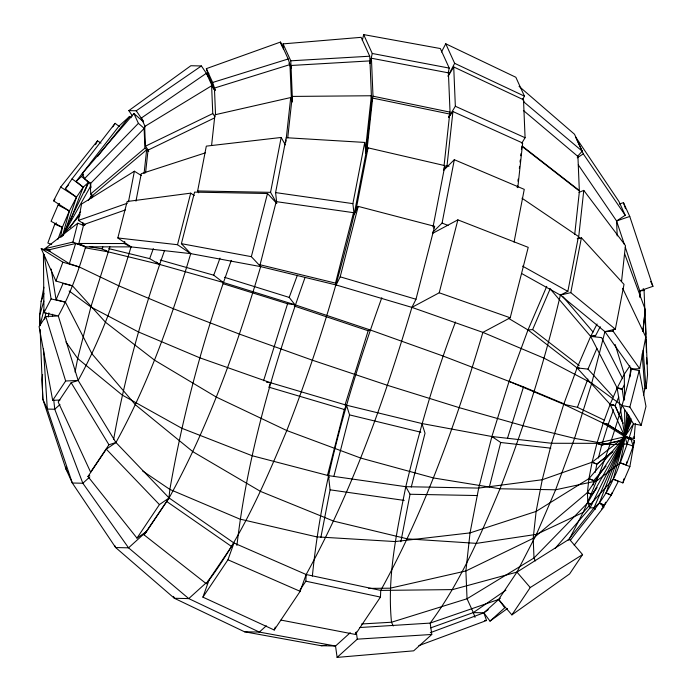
<?xml version="1.0" encoding="UTF-8"?>
<svg xmlns="http://www.w3.org/2000/svg" width="692" height="692" viewBox="0 0 692 692"><rect width="100%" height="100%" fill="white"/><g stroke="black" fill="none" stroke-linecap="round" stroke-linejoin="round"><path stroke-width="1.04" d="M299.973 589.982L305.864 581.193L306.158 574.516C352.539 490.343 384.64 399.275 411.904 307.386L415.987 299.255L434.637 226.336L358.197 206.389L354.114 214.52C336.848 288.036 314.142 360.16 286.791 430.545C265.071 482.506 242.624 534.829 208.915 580.354L206.32 583.719L144.023 534.838L169.082 497.963C209.252 425.07 237.045 346.208 260.659 266.619L260.071 264.776L276.22 201.631L353.525 212.678L354.114 214.52L356.19 209.062L368.032 147.846L444.878 165.639L433.036 226.889M280.987 620.084L355.411 634.452L355.489 632.549M355.411 634.452L380.453 597.084L380.747 590.414C425.545 509.104 456.547 421.143 482.886 332.376L510.212 317.784L528.221 247.355L457.87 219.866L432.431 233.455M52.402 316.374L52.583 314.246M626.943 412.173C624.885 434.853 624.219 458.64 613.233 479.149C603.061 502.271 584.896 520.349 570.251 540.556M629.928 376.984L630.741 367.383M85.099 247.788L108.056 251.81L159.419 264.379L223.187 282.448L295 304.791L369.969 329.876L442.984 355.999L509.07 381.378L563.729 404.284L603.216 423.158L624.867 436.704L634.08 438.555L635.342 423.625M43.899 287.258L41.131 301.608L39.608 315.552L39.972 325.162M42.61 374.476L42.039 379.648L42.852 399.301L66.017 469.185L72.314 483.007L115.65 547.545L174.367 598.277L244.458 631.761L321.149 645.705L335.534 646.025L350.273 632.696M91.093 198.059L91.327 195.914M92.2 197.73L92.434 195.585L146.652 149.792L148.719 151.306M144.057 173.605L146.652 149.792M145.562 172.922L148.045 150.138L214.39 117.977M168.822 498.975L169.869 489.426C183.397 411.429 204.348 334.772 231.31 260.374M211.579 145.458L214.927 114.785L290.718 97.546L292.5 101.958L291.375 98.619L289.965 64.59L214.434 88.066L215.541 114.785M236.923 545.46C247.554 453.692 274.196 364.347 305.034 277.518M285.865 142.068L286.099 139.948M286.324 137.829L290.718 97.546M287.742 137.751L292.249 96.422L371.362 95.755L371.621 101.3L365.956 153.313L354.114 214.52L352.894 203.638L364.727 142.431L286.194 137.708L275.589 192.592L276.696 202.488M312.369 576.125C321.719 480.62 349.417 387.762 381.785 297.759M371.362 95.755L365.696 147.768L365.956 153.313L368.032 147.846M444.056 165.769L449.688 114.033L372.642 98.082L366.976 150.095L365.956 153.313L364.727 142.431M444.022 169.462L447.058 165.388L452.931 111.542L522.659 143.019L517.806 187.601M517.253 187.619L517.486 185.499M517.953 181.252L518.178 179.124M519.337 168.511L519.571 166.391M520.029 162.144L520.263 160.016M520.73 155.769L520.955 153.65M521.422 149.403L521.647 147.284M574.697 234.536L579.429 191.078L521.768 146.22M578.953 192.385L583.78 190.386L578.694 237.019L580.138 238.602M593.191 484.98L593.658 480.689L606.114 466.045M621.528 281.532L625.447 245.573L583.78 190.386M642.859 331.321L645.117 310.604L647.556 374.709L646.034 388.644L644.209 388.61M642.929 331.416L645.29 309.661L624.712 253.99M48.241 317.083L48.881 312.836M628.189 414.439L624.867 436.704L613.233 479.149L583.079 512.461L569.3 539.146L516.959 572.102L452.646 589.593L380.747 590.414L306.158 574.516L233.965 542.986L169.082 497.963L115.945 442.525L78.153 380.453L58.301 315.959C70.307 294.178 78.611 270.607 85.67 246.828L131.03 246.888L190.715 253.635L260.659 266.619L336.104 284.957L411.904 307.386L482.886 332.376L544.223 358.248L591.729 383.212L622.177 405.581L633.474 423.824L641.155 425.286L645.982 406.412L639.183 370.583L631.493 369.121L604.92 331.65L560.373 295.095L521.664 273.522M60.68 236.733L62.341 227.331L69.364 211.008L76.492 197.203L83.204 187.186L88.611 182.299L86.967 180.88M50.507 251.352L41.209 248.644L55.931 281.021L72.461 285.831L105.504 322.247L154.61 360.212L216.449 397.156L286.791 430.545L360.852 458.104L433.573 477.973L500.013 488.777L555.633 489.789L596.651 480.94L620.266 462.836L626.251 464.955L626.805 461.823M631.095 418.643L606.106 492.963L611.218 495.126L618.345 481.312L613.233 479.149L622.852 482.904L629.876 466.59L634.486 440.458L624.867 436.704L596.928 443.338L551.576 443.278L491.891 436.522L421.938 423.539L346.493 405.209L270.702 382.78L199.711 357.781L138.374 331.918L90.868 306.954L69.122 290.977M85.315 224.727L78.412 220.428L81.587 204.028L134.395 171.218L141.298 175.517M82.971 222.66L82.573 224.71L84.554 225.523M75.065 372.062L77.686 358.508L90.868 306.954L109.907 246.767M128.47 201.848L134.395 171.218M135.952 201.156L141.263 173.692L205.316 152.88M113.652 439.394C124.967 375.047 142.907 311.962 164.575 250.383M198.69 192.8L197.644 190.949L206.311 146.133L281.168 137.466L285.338 144.887M276.29 202.548L270.563 192.341L281.168 137.466M320.898 537.312L330.084 489.824L328.484 475.638L252.052 455.699L181.702 428.218L122.225 395.063L77.686 358.508L65.939 341.952M432.855 232.192L442.076 223.083L454.324 159.714L524.259 189.357L514.052 242.131M455.492 322.005C434.974 375.618 419.291 430.934 405.789 486.692C396.94 531.248 386.915 576.548 391.508 622.238L393.22 626M400.858 541.75L410.045 494.261L405.789 486.692L328.484 475.638L329.107 477.584M244.458 631.761L259.344 632.09L335.534 646.025L337.116 657.4L413.695 650.826L431.782 634.469L430.19 623.094C460.414 582.275 480.533 535.366 500.013 488.777C524.527 425.675 544.889 361.008 560.373 295.095L567.855 291.375L578.469 236.491L521.984 198.206M581.41 237.754L624.011 284.377L615.344 329.184L570.796 292.63L581.41 237.754L577.24 238.74M51.199 269.058L56.052 299.748L65.437 302.153L91.932 353.768L135.424 404.794L192.947 451.746L260.573 491.432L333.708 521.145L407.354 538.86L476.511 543.367L536.438 534.362L583.079 512.461C603.995 466.46 619.859 418.271 631.493 369.121L639.668 368.68L613.095 331.208L613.493 329.124M595.258 472.351L596.85 464.15L612.809 451.72M639.668 368.68L645.8 336.995L622.679 288.348M643.612 395.028L644.806 388.878L642.159 353.733M44.651 319.124L45.923 312.775M629.08 415.52L624.867 436.704L599.393 502.98L593.987 507.867L567.942 540.4M362.331 40.517L363.655 34.6L440.346 48.544L449.246 68.093L448.148 73.023M363.655 34.6L372.253 53.483L370.047 63.335L369.727 56.216L361.129 37.333L283.063 43.881L283.296 48.959M43.881 310.007L40.032 325.716L39.608 315.552L43.838 301.063M629.737 416.809L624.867 436.704L593.987 507.867L590.138 507.781L555.218 548.315M49.876 250.53L44.954 248.705L72.894 242.07L77.72 223.196L83.62 225.393M626.251 464.955L633.18 446.132L627.186 444.013L610.024 444.575L574.55 438.356L523.178 425.779L459.41 407.709L387.598 385.366L312.628 360.281L239.614 334.158L173.528 308.779L118.877 285.874L79.381 267.008L69.338 263.678L47.696 250.123L75.627 243.489L85.67 246.828L78.862 243.472L83.689 224.606L125.399 209.935M276.809 203.474L267.493 193.509L194.582 192.117L181.399 243.679L190.715 253.635C171.434 318.614 148.737 383.013 115.945 442.525L108.947 444.766L90.609 472.126L58.197 402.035L71.155 382.693L78.153 380.453C101.343 338.362 117.398 292.828 131.03 246.888L117.83 237.962L127.155 201.502L190.698 193.155L194.218 195.533M78.862 243.472L124.223 243.541L124.75 241.456M190.715 253.635L177.515 244.717L190.698 193.155M260.659 266.619L251.352 256.663L267.493 193.509M358.197 206.389L340.187 276.826L336.104 284.957L335.516 283.115L353.525 212.678M327.385 475.785L344.339 409.5L346.493 405.209L349.581 414.897L333.959 476.009M411.904 307.386L439.221 292.785L457.87 219.866M411.264 487.064L425.026 433.227L421.938 423.539M489.382 486.839L500.723 442.499L491.891 436.522L509.07 381.378L527.987 329.946L546.749 286.358M615.344 329.184L604.92 331.65L591.729 383.212L574.55 438.356L555.633 489.789L536.438 534.362L516.959 572.102L498.629 599.462L483.864 612.818L430.303 632.696M598.407 458.026L601.703 445.12L620.326 440.692M641.155 425.286L629.858 407.043L639.183 370.583M449.497 114.18L450.042 112.139L448.416 72.842L371.422 58.232L370.047 63.335L369.969 60.896L291.021 65.481L291.09 67.928L288.953 63.223M371.422 58.232L372.997 96.188L371.621 101.3L369.969 60.896M62.557 235.86L69.364 211.008L53.569 200.827L60.697 187.013L97.503 140.831L101.015 143.097M622.852 482.904L623.985 478.76M633.63 443.563L634.486 440.458M630.3 418.08L624.867 436.704L590.138 507.781L587.837 502.721L587.413 492.548L588.935 478.613L592.101 462.213L596.928 443.338L603.216 423.158L610.145 404.327L617.169 388.013L624.296 374.199L629.893 365.852M69.338 263.678L75.627 243.489M263.583 380.73L287.569 303.771L295 304.791L289.204 297.413L224.571 277.31M345.014 405.054L368.17 330.75L369.969 329.876M507.599 437.941L523.515 386.88L509.07 381.378M597.066 324.003L590.665 336.398L577.102 367.919L563.729 404.284L551.576 443.278L542.251 479.738L536.127 511.423L533.186 538.35L533.999 557.994L535.34 560.927M602.386 442.923L608.043 424.758L623.38 434.351M629.876 466.59L620.266 462.836L627.186 444.013L633.474 423.824L587.413 492.548L533.186 538.35L465.889 570.969L390.098 588.2L368.715 588.382M372.642 98.082L371.621 101.3L371.543 98.852M452.931 111.542L448.667 117.242L449.688 114.033M64.901 231.976L76.492 197.203L65.333 188.864L72.046 178.856L115.106 123.34L119.396 126.55M574.187 545.201L603.995 506.769L599.393 502.98L604.436 505.255L611.148 495.238L611.832 493.197M611.218 495.126L611.901 493.085M41.131 301.608L43.899 293.59M306.158 574.516L300.146 591.323L274.222 630.005L202.912 597.153L208.915 580.354L207.366 581.756M202.912 597.153L227.953 559.785L233.965 542.986L206.32 583.719M274.222 630.005L275.278 627.038M56.459 222.885L54.772 224.173L47.852 243.004L51.632 244.579M57.964 239.216L62.341 227.331L51.078 221.328L58.102 205.014L59.538 203.422M55.931 281.021L62.86 262.19L41.209 248.644M89.597 246.707L102.113 248.895L102.857 246.88M156.271 261.965L159.419 264.379L149.671 258.618L153.347 248.627M223.187 282.448L213.742 275.2L220.013 258.133M289.204 297.413L297.37 275.191M563.729 404.284L577.439 407.303L587.845 379.017M624.331 434.74L608.104 424.577L613.57 409.716M443.84 168.364L444.878 165.639M70.472 220.324L83.204 187.186L76.146 181.373L119.206 125.866L129.646 116.42L131.212 117.709M604.436 505.255L605.595 502.236M631.58 420.831L624.867 436.704L587.837 502.721L533.999 557.994L467.039 598.762L391.508 622.238L361.631 623.976M56.052 299.748L63.076 283.435L72.461 285.831M508.603 318.372L527.987 329.946L532.615 329.6L550.105 288.979M613.129 396.81L587.992 369.113L596.893 348.422M623.111 423.253L615.084 405.59L618.804 396.957M84.32 192.177L88.611 182.299L81.552 176.486L76.146 181.373M62.557 235.626L88.835 181.832M269.404 385.358L270.702 382.78L266.455 382.192M433.728 228.144L434.637 226.336M95.539 144.645L97.503 140.831M59.979 400.028L52.678 400.348L39.081 326.529L45.793 316.512L58.301 315.959L43.959 312.732L51.087 298.918L44.063 254.466M600.241 326.676L595.812 335.257L590.665 336.398L549.941 288.607M623.786 399.864L622.169 389.138L624.547 384.536M441.47 52.004L445.743 43.786L515.843 77.27L524.441 96.153L522.538 99.804M447.992 76.12L454.653 63.335L445.743 43.786M62.747 235.868L90.911 185.655L90.998 187.688M448.156 76.12L453.718 66.96L523.507 99.778L525.081 137.734L521.742 143.227M448.667 117.242L455.345 106.257L453.718 66.96M112.744 126.861L115.106 123.34M69.935 227.737L80.635 211.787M88.36 200.351L91.335 195.827L91.249 193.795M52.678 400.348L65.645 380.998L45.793 316.512M136.973 538.108L159.428 504.598L169.082 497.963L146.626 531.473L136.973 538.108L87.945 476.52L106.283 449.16L115.945 442.525M596.893 487.54L592.136 494.624L587.413 492.548L592.136 494.737L596.893 487.644M359.961 627.514L430.19 623.094L498.629 599.462L511.898 614.894L530.236 587.534L582.577 554.577L569.3 539.146M582.577 554.577L569.611 573.928L511.898 614.894M144.023 534.838L146.626 531.473M65.333 188.864L68.681 184.669M81.552 176.486L83.559 173.986M97.581 156.461L129.646 116.42M60.87 237.321L80.211 214.762M142.578 121.031L133.937 113.566L82.253 173.554L84.554 178.614L90.842 184.046M53.569 200.827L55.005 199.244M577.405 156.504L582.223 151.185L574.516 134.257L519.061 86.336M84.554 178.614L138.391 123.34L133.937 113.566M443.572 170.336L454.324 159.714M59.97 404.517L54.755 409.24L47.307 409.076L42.852 399.301L40.136 329.435M89.839 476.918L82.841 483.241L72.314 483.007L47.307 409.076L43.492 349.01M145.848 532.183L128.548 547.83L115.65 547.545L114.794 545.659M205.818 583.157L188.752 598.597L174.367 598.277L173.51 596.392M266.308 625.793L259.344 632.09L188.752 598.597L128.548 547.83L82.841 483.241L54.755 409.24L53.699 399.578M337.116 657.4L357.288 639.157L431.782 634.469M602.334 506.483L603.882 505.082L599.393 502.98M601.685 508.862L603.995 506.769M430.692 627.878L473.337 612.584L483.864 612.818L490.005 621.131L504.771 607.775L498.629 599.462L500.377 598.217M90.713 193.933L144.931 148.14L144.118 128.487L90.289 183.761L90.713 193.933L92.944 195.775M44.954 248.705L77.72 223.196M612.844 451.565L596.885 463.986L592.101 462.213L542.251 479.738L478.7 488.085L405.789 486.692M132.457 115.971L128.824 110.608L190.862 65.731L201.389 65.965L209.269 77.582L214.719 89.562M488.232 609.652L483.864 612.818L486.554 620.499L418.842 645.636M490.005 621.131L507.478 608.493M128.824 110.608L136.263 110.772L201.389 65.965M145.285 126.878L141.28 118.081L206.398 73.266L209.269 77.582L206.363 68.646L280.476 42.065L288.183 58.993L291.09 67.928L290.77 60.809L283.063 43.881M475.015 617.385L473.337 612.584L505.895 590.172M87.945 476.52L89.701 475.309M577.249 157.837L583.287 153.858L575.58 136.93L618.916 201.459L625.213 215.281L616.581 220.973L617.203 235.937M214.996 90.6L211.614 85.782L144.645 126.55L145.458 146.194L148.278 150.207M145.458 146.194L212.764 113.575L211.614 85.782M206.821 74.347L208.846 73.594M78.412 220.428L127.25 203.258M619.409 204.019L623.457 202.626L629.755 216.449L652.919 286.341L639.745 290.865L639.988 297.257M578.304 164.886L616.581 220.973L629.755 216.449M206.363 68.646L212.652 82.469L288.183 58.993M619.34 440.761L601.755 444.939L596.928 443.338L601.703 445.12M560.373 295.095L570.796 292.63M321.149 645.705L326.494 645.264M625.308 247.312L639.745 290.865L644.088 290.528L645.031 315.059M627.186 444.013L624.867 436.704L617.169 388.013L590.665 336.398L595.302 336.044M527.987 329.946L577.102 367.919L578.953 367.772M290.77 60.809L369.727 56.216M604.92 331.65L613.095 331.208M65.645 380.998L78.153 380.453M197.644 190.949L270.563 192.341M410.045 494.261L477.592 495.55M484.443 620.456L486.554 620.499M631.493 369.121L634.832 369.45M590.665 336.398L601.564 337.592L622.662 378.688M596.85 464.15L592.101 462.213L624.867 436.704L628.656 438.512L624.867 436.704L610.145 404.327L577.102 367.919L587.992 369.113M622.108 389.276L617.169 388.013L620.136 388.342M613.112 404.656L610.145 404.327L615.024 405.754L622.61 422.431M117.83 237.962L177.515 244.717M500.723 442.499L550.815 448.165M275.589 192.592L352.894 203.638M330.084 489.824L404.206 500.411M181.399 243.679L251.352 256.663M372.253 53.483L449.246 68.093M622.177 405.581L629.858 407.043M372.997 96.188L450.042 112.139M305.864 581.193L380.453 597.084M577.102 367.919L579.213 368.378M612.256 404.794L610.145 404.327L615.084 405.59M607.083 424.438L603.216 423.158L608.493 424.317M617.169 388.013L622.169 389.138M51.087 298.918L65.437 302.153M629.867 437.828L624.867 436.704L588.935 478.613L536.127 511.423L470.041 532.892L395.175 541.568L316.651 536.854L239.795 519.069L169.869 489.426L142.509 470.88M260.071 264.776L335.516 283.115M349.581 414.897L420.84 432.215M108.791 248.618L149.671 258.618M629.807 437.967L624.867 436.704L624.616 409.759M160.259 260.036L213.742 275.2M62.86 262.19L79.381 267.008M603.216 423.158L608.104 424.577M629.746 438.123L624.867 436.704L628.448 438.391M340.187 276.826L415.987 299.255M268.539 387.07L344.339 409.5M222.936 283.659L287.569 303.771M629.685 438.304L624.867 436.704L628.639 438.451M47.696 250.123L49.703 250.798M294.212 306.002L368.17 330.75M439.221 292.785L510.212 317.784M628.682 438.123L624.867 436.704L629.91 438.979M72.894 242.07L85.67 246.828M493.811 437.257L491.891 436.522L478.7 488.085L470.041 532.892L465.889 570.969L467.039 598.762L473.337 612.584M442.076 223.083L448.105 225.445M628.656 438.252L624.867 436.704L630.862 438.823L633.18 446.132M593.675 480.551L588.935 478.613L593.658 480.689M54.772 224.173L62.341 227.331M523.515 386.88L564.257 403.955M629.979 438.866L624.867 436.704L628.647 438.365M447.058 165.388L449.03 166.227M227.953 559.785L300.146 591.323M606.106 492.963L611.148 495.238M455.345 106.257L525.081 137.734M454.653 63.335L524.441 96.153M577.439 407.303L604.41 420.191M102.113 248.895L108.056 251.81L105.392 250.236M124.223 243.541L131.03 246.888M58.102 205.014L69.364 211.008M522.547 266.117L567.855 291.375M60.697 187.013L76.492 197.203M166.487 501.337L231.362 546.351M72.046 178.856L83.204 187.186M532.615 329.6L579.187 365.601M522.512 146.289L579.325 190.49L577.924 156.461L523.394 110.46M593.987 507.867L595.527 509.13M144.931 148.14L148.668 151.202M582.223 151.185L524.398 102.399L522.676 98.627M142.509 120.979L143.599 121.922M138.391 123.34L144.671 128.773M106.283 449.16L159.428 504.598M516.959 572.102L530.236 587.534M562.674 296.375L593.053 332.013M212.764 113.575L215.022 116.784M583.287 153.858L625.213 215.281M68.447 472.748L66.017 469.185L65.93 467.048M136.263 110.772L142.933 120.607M214.987 90.54L212.695 87.088L206.398 73.266M141.28 118.081L143.002 120.668M71.155 382.693L108.947 444.766M650.688 281.454L652.919 286.341M643.197 288.573L644.088 290.528M90.072 182.558L90.834 184.245M623.457 202.626L625.516 208.707M289.965 64.59L291.09 67.928M214.434 88.066L214.996 89.735M616.581 220.973L624.305 244.267M280.476 42.065L281.774 46.035M212.652 82.469L214.918 89.415M615.162 344.512L624.296 374.199L624.53 400.062M356.276 631.917L357.288 639.157M643.145 350.308L646.034 388.644M292.249 96.422L292.37 99.19M639.745 290.865L640.005 297.067M291.021 65.481L292.37 98.766M645.281 321.451L645.766 334.253M645.973 339.582L646.466 352.375M646.665 357.712L646.916 364.104M634.054 436.401L634.08 438.555M43.423 253.462L43.959 312.732M591.608 504.477L587.837 502.721L591.625 504.529"/></g></svg>
